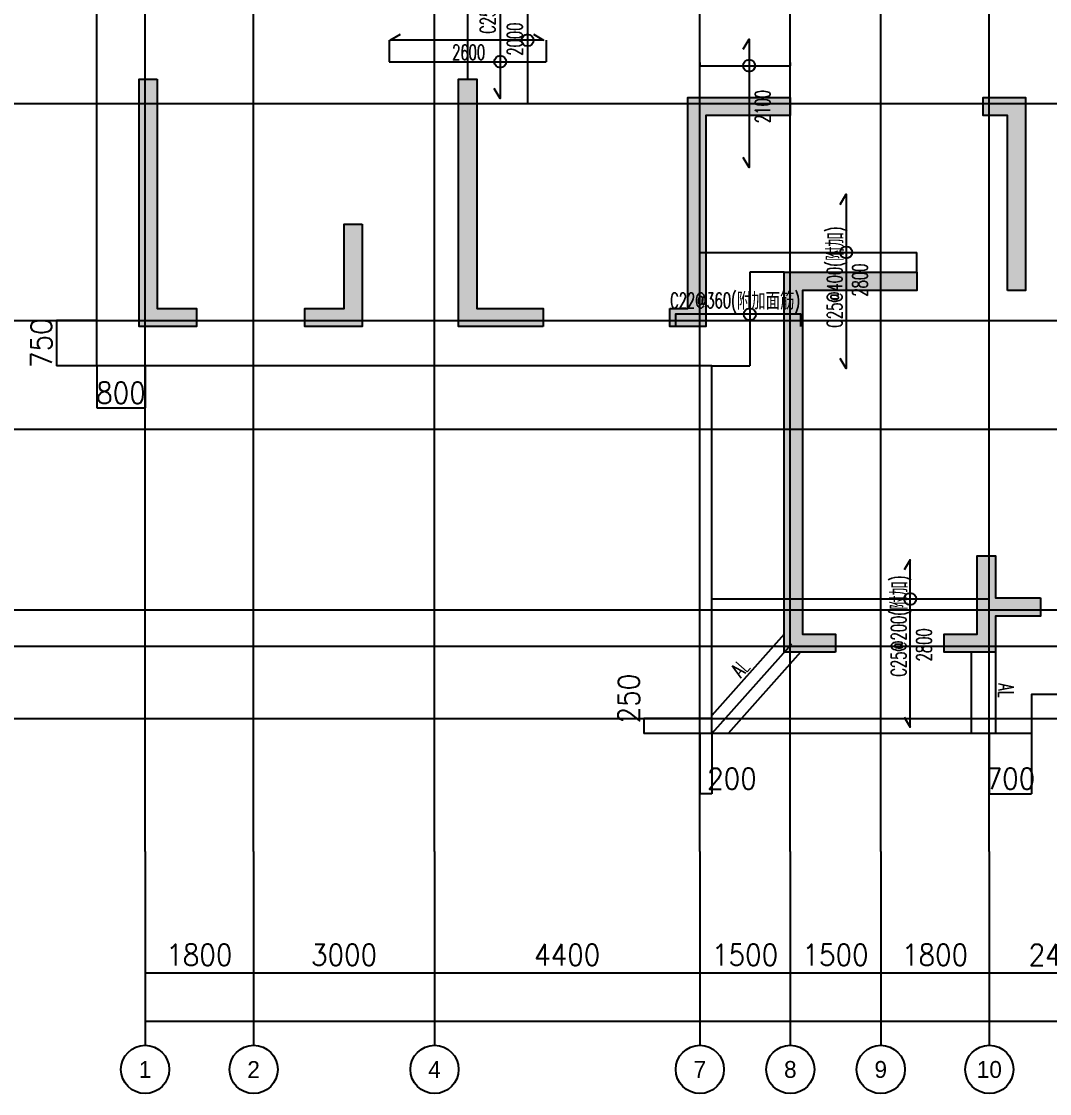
# Model space of a CAD drawing. Extents: x 628064 to 789462, y -248497 to 145317.
# Drawn here: x 666864 to 683913, y -147186 to -129407 of the extents above; entities that cross this region are included whole.
import ezdxf
from ezdxf.enums import TextEntityAlignment as Align

# ---------------------------------------------------------------- set-up
doc = ezdxf.new("R2010")
doc.units = 0
doc.header["$LTSCALE"] = 100
for name, color, linetype in [('1508', 2, 'Continuous'), ('AXIS', 3, 'Continuous'), ('dote', 253, 'Continuous'), ('HATCH', 254, 'Continuous'), ('THIN', 7, 'Continuous'), ('底板钢筋2', 30, 'Continuous'), ('支座钢筋标注', 173, 'Continuous'), ('板底钢筋', 24, 'Continuous'), ('砼墙', 3, 'Continuous')]:
    doc.layers.add(name, color=color, linetype=linetype)
doc.styles.add('cadreader_textstyle', font='cadreader_textstyle')
doc.styles.get("Standard").update_dxf_attribs({"font": 'standard'})
doc.dimstyles.get("Standard").update_dxf_attribs({"dimtxt": 351, "dimasz": 0.18, "dimexe": 0.18, "dimexo": 0.0625, "dimgap": 0.09, "dimtad": 0, "dimtoh": 1, "dimdec": 0, "dimzin": 0, "dimdsep": 46, "dimcen": 0.09, "dimadec": 0, "dimazin": 0, "dimtfac": 1, "dimtdec": 4, "dimtofl": 0, "dimtmove": 0, "dimatfit": 3, "dimfxl": 250, "dimtolj": 1, "dimtzin": 0, "dimarcsym": 0})

# ---------------------------------------------------------------- blocks, each defined once
blk = doc.blocks.new('*D19')
at = {"layer": 'AXIS', "color": 0, "linetype": 'ByBlock', "lineweight": -2}
for p, q in [((668914.1183652161, -143172.4240372391), (668914.1183652161, -145986.0135317869)), ((708014.1183652161, -143172.4240372391), (708014.1183652161, -145986.0135317869)), ((668914.1183652161, -145985.8335317869), (708014.1183652161, -145985.8335317869))]:
    blk.add_line(p, q, dxfattribs=at)
for points in [[(668914.1183652161, -145985.8335317869), (668914.2983652161, -145985.8035592915), (668914.2983652161, -145985.8635042823)], [(708014.1183652161, -145985.8335317869), (708013.938365216, -145985.8635042823), (708013.938365216, -145985.8035592915)]]:
    blk.add_solid(points, dxfattribs=at)
at = {"layer": 'AXIS', "color": 0, "linetype": 'Continuous', "lineweight": -2, "insert": (688464.1183652161, -145685.8335317869), "char_height": 351, "width": 1150.499999999997, "attachment_point": 5}
blk.add_mtext('39100', dxfattribs=at)
blk = doc.blocks.new('*D106')
at = {"layer": 'AXIS', "color": 0, "linetype": 'ByBlock', "lineweight": -2}
for p, q in [((668914.1183652161, -143172.4240372391), (668914.1183652161, -145186.013531787)), ((670714.1183652161, -143172.4240372391), (670714.1183652161, -145186.013531787)), ((668914.1183652161, -145185.833531787), (670714.1183652161, -145185.833531787))]:
    blk.add_line(p, q, dxfattribs=at)
for points in [[(668914.1183652161, -145185.833531787), (668914.2983652161, -145185.8035592916), (668914.2983652161, -145185.8635042824)], [(670714.1183652161, -145185.833531787), (670713.938365216, -145185.8635042824), (670713.938365216, -145185.8035592916)]]:
    blk.add_solid(points, dxfattribs=at)
at = {"layer": 'AXIS', "color": 0, "linetype": 'Continuous', "lineweight": -2, "insert": (669814.1183652161, -144885.8335317869), "char_height": 351, "width": 807.299999999999, "attachment_point": 5}
blk.add_mtext('1800', dxfattribs=at)
blk = doc.blocks.new('*D540')
at = {"layer": 'AXIS', "color": 0, "linetype": 'ByBlock', "lineweight": -2}
for p, q in [((670714.1183652161, -143172.4240372391), (670714.1183652161, -145186.013531787)), ((673714.1183652162, -143172.4240372391), (673714.1183652162, -145186.013531787)), ((670714.1183652161, -145185.833531787), (673714.1183652162, -145185.833531787))]:
    blk.add_line(p, q, dxfattribs=at)
for points in [[(670714.1183652161, -145185.833531787), (670714.2983652161, -145185.8035592916), (670714.2983652161, -145185.8635042824)], [(673714.1183652162, -145185.833531787), (673713.9383652161, -145185.8635042824), (673713.9383652161, -145185.8035592916)]]:
    blk.add_solid(points, dxfattribs=at)
at = {"layer": 'AXIS', "color": 0, "linetype": 'Continuous', "lineweight": -2, "insert": (672214.1183652161, -144885.8335317869), "char_height": 351, "width": 912.5999999999997, "attachment_point": 5}
blk.add_mtext('3000', dxfattribs=at)
blk = doc.blocks.new('*D176')
at = {"layer": 'AXIS', "color": 0, "linetype": 'ByBlock', "lineweight": -2}
for p, q in [((678114.1183652161, -143172.4240372391), (678114.1183652161, -145186.013531787)), ((679614.118365216, -143172.4240372391), (679614.118365216, -145186.013531787)), ((678114.1183652161, -145185.833531787), (679614.118365216, -145185.833531787))]:
    blk.add_line(p, q, dxfattribs=at)
for points in [[(678114.1183652161, -145185.833531787), (678114.2983652161, -145185.8035592916), (678114.2983652161, -145185.8635042824)], [(679614.118365216, -145185.833531787), (679613.9383652159, -145185.8635042824), (679613.9383652159, -145185.8035592916)]]:
    blk.add_solid(points, dxfattribs=at)
at = {"layer": 'AXIS', "color": 0, "linetype": 'Continuous', "lineweight": -2, "insert": (678864.1183652162, -144885.8335317869), "char_height": 351, "width": 807.299999999999, "attachment_point": 5}
blk.add_mtext('1500', dxfattribs=at)
blk = doc.blocks.new('*D618')
at = {"layer": 'AXIS', "color": 0, "linetype": 'ByBlock', "lineweight": -2}
for p, q in [((679614.118365216, -143172.4240372391), (679614.118365216, -145186.013531787)), ((681114.1183652161, -143172.4240372391), (681114.1183652161, -145186.013531787)), ((679614.118365216, -145185.833531787), (681114.1183652161, -145185.833531787))]:
    blk.add_line(p, q, dxfattribs=at)
for points in [[(679614.118365216, -145185.833531787), (679614.298365216, -145185.8035592916), (679614.298365216, -145185.8635042824)], [(681114.1183652161, -145185.833531787), (681113.938365216, -145185.8635042824), (681113.938365216, -145185.8035592916)]]:
    blk.add_solid(points, dxfattribs=at)
at = {"layer": 'AXIS', "color": 0, "linetype": 'Continuous', "lineweight": -2, "insert": (680364.118365216, -144885.8335317869), "char_height": 351, "width": 807.299999999999, "attachment_point": 5}
blk.add_mtext('1500', dxfattribs=at)
blk = doc.blocks.new('*D350')
at = {"layer": 'AXIS', "color": 0, "linetype": 'ByBlock', "lineweight": -2}
for p, q in [((682914.118365216, -143172.4240372391), (682914.118365216, -145186.013531787)), ((685314.1183652161, -143172.4240372391), (685314.1183652161, -145186.013531787)), ((682914.118365216, -145185.833531787), (685314.1183652161, -145185.833531787))]:
    blk.add_line(p, q, dxfattribs=at)
for points in [[(682914.118365216, -145185.833531787), (682914.298365216, -145185.8035592916), (682914.298365216, -145185.8635042824)], [(685314.1183652161, -145185.833531787), (685313.938365216, -145185.8635042824), (685313.938365216, -145185.8035592916)]]:
    blk.add_solid(points, dxfattribs=at)
at = {"layer": 'AXIS', "color": 0, "linetype": 'Continuous', "lineweight": -2, "insert": (684114.1183652161, -144885.8335317869), "char_height": 351, "width": 918.4499999999996, "attachment_point": 5}
blk.add_mtext('2400', dxfattribs=at)
blk = doc.blocks.new('*D429')
at = {"layer": 'AXIS', "color": 0, "linetype": 'ByBlock', "lineweight": -2}
for p, q in [((673714.1183652162, -143172.4240372391), (673714.1183652162, -145186.013531787)), ((678114.1183652161, -143172.4240372391), (678114.1183652161, -145186.013531787)), ((673714.1183652162, -145185.833531787), (678114.1183652161, -145185.833531787))]:
    blk.add_line(p, q, dxfattribs=at)
for points in [[(673714.1183652162, -145185.833531787), (673714.2983652162, -145185.8035592916), (673714.2983652162, -145185.8635042824)], [(678114.1183652161, -145185.833531787), (678113.938365216, -145185.8635042824), (678113.938365216, -145185.8035592916)]]:
    blk.add_solid(points, dxfattribs=at)
at = {"layer": 'AXIS', "color": 0, "linetype": 'Continuous', "lineweight": -2, "insert": (675914.1183652161, -144885.8335317869), "char_height": 351, "width": 930.1499999999987, "attachment_point": 5}
blk.add_mtext('4400', dxfattribs=at)
blk = doc.blocks.new('*D377')
at = {"layer": 'AXIS', "color": 0, "linetype": 'ByBlock', "lineweight": -2}
for p, q in [((681114.1183652161, -143172.4240372391), (681114.1183652161, -145186.013531787)), ((682914.118365216, -143172.4240372391), (682914.118365216, -145186.013531787)), ((681114.1183652161, -145185.833531787), (682914.118365216, -145185.833531787))]:
    blk.add_line(p, q, dxfattribs=at)
for points in [[(681114.1183652161, -145185.833531787), (681114.2983652161, -145185.8035592916), (681114.2983652161, -145185.8635042824)], [(682914.118365216, -145185.833531787), (682913.9383652159, -145185.8635042824), (682913.9383652159, -145185.8035592916)]]:
    blk.add_solid(points, dxfattribs=at)
at = {"layer": 'AXIS', "color": 0, "linetype": 'Continuous', "lineweight": -2, "insert": (682014.1183652161, -144885.8335317869), "char_height": 351, "width": 807.299999999999, "attachment_point": 5}
blk.add_mtext('1800', dxfattribs=at)
blk = doc.blocks.new('*D700')
at = {"layer": '底板钢筋2', "color": 0, "linetype": 'ByBlock', "lineweight": -2}
for p, q in [((674278.0869777375, -128766.9653953353), (675257.9535188499, -128766.9653953353)), ((675257.7735188499, -128766.9653953353), (675257.7735188499, -130766.9653953348)), ((674278.0869777375, -130766.9653953348), (675257.9535188499, -130766.9653953348))]:
    blk.add_line(p, q, dxfattribs=at)
for points in [[(675257.7735188499, -128766.9653953353), (675257.8034913453, -128767.1453953353), (675257.7435463545, -128767.1453953353)], [(675257.7735188499, -130766.9653953348), (675257.7435463545, -130766.7853953348), (675257.8034913453, -130766.7853953348)]]:
    blk.add_solid(points, dxfattribs=at)
blk = doc.blocks.new('*D603')
at = {"layer": '底板钢筋2', "color": 0, "linetype": 'ByBlock', "lineweight": -2}
for p, q in [((678114.1183652163, -130085.3713453301), (678114.1183652163, -130140.9509534299)), ((679614.1183652162, -130085.3713453301), (679614.1183652162, -130140.9509534299)), ((678114.1183652163, -130140.7709534299), (679614.1183652162, -130140.7709534299))]:
    blk.add_line(p, q, dxfattribs=at)
for points in [[(678114.1183652163, -130140.7709534299), (678114.2983652164, -130140.7409809345), (678114.2983652164, -130140.8009259253)], [(679614.1183652162, -130140.7709534299), (679613.9383652161, -130140.8009259253), (679613.9383652161, -130140.7409809345)]]:
    blk.add_solid(points, dxfattribs=at)
blk = doc.blocks.new('*D281')
at = {"layer": '底板钢筋2', "color": 0, "linetype": 'ByBlock', "lineweight": -2}
for p, q in [((678114.1183652163, -133602.0292940722), (678114.1183652163, -133237.1428309757)), ((678114.1183652163, -133237.3228309757), (681714.1183652118, -133237.3228309757)), ((681714.1183652118, -133566.9028953353), (681714.1183652118, -133237.1428309757))]:
    blk.add_line(p, q, dxfattribs=at)
for points in [[(678114.1183652163, -133237.3228309757), (678114.2983652164, -133237.2928584803), (678114.2983652164, -133237.3528034711)], [(681714.1183652118, -133237.3228309757), (681713.9383652117, -133237.3528034711), (681713.9383652117, -133237.2928584803)]]:
    blk.add_solid(points, dxfattribs=at)
blk = doc.blocks.new('*D704')
at = {"layer": '底板钢筋2', "color": 0, "linetype": 'ByBlock', "lineweight": -2}
for p, q in [((678314.1183652118, -140089.4121244203), (678314.1183652118, -138984.2623606077)), ((678314.1183652118, -138984.4423606077), (682914.1183652161, -138984.4423606077)), ((682914.1183652161, -140089.4121244203), (682914.1183652161, -138984.2623606077))]:
    blk.add_line(p, q, dxfattribs=at)
for points in [[(678314.1183652118, -138984.4423606077), (678314.2983652118, -138984.4123881123), (678314.2983652118, -138984.4723331031)], [(682914.1183652161, -138984.4423606077), (682913.938365216, -138984.4723331031), (682913.938365216, -138984.4123881123)]]:
    blk.add_solid(points, dxfattribs=at)
blk = doc.blocks.new('*D251')
at = {"layer": '1508', "color": 0, "linetype": 'ByBlock', "lineweight": -2}
for p, q in [((668114.1183652119, -135117.0174526015), (668114.1183652119, -135817.0210577822)), ((668914.1183652161, -135117.0174526015), (668914.1183652161, -135817.0210577822)), ((668114.1183652119, -135816.8410577822), (668914.1183652161, -135816.8410577822))]:
    blk.add_line(p, q, dxfattribs=at)
for points in [[(668114.1183652119, -135816.8410577822), (668114.2983652119, -135816.8110852868), (668114.2983652119, -135816.8710302776)], [(668914.1183652161, -135816.8410577822), (668913.938365216, -135816.8710302776), (668913.938365216, -135816.8110852868)]]:
    blk.add_solid(points, dxfattribs=at)
at = {"layer": '1508', "color": 0, "linetype": 'Continuous', "lineweight": -2, "insert": (668514.1183652141, -135566.8410577822), "char_height": 351, "width": 663.0000000000007, "attachment_point": 5}
blk.add_mtext('800', dxfattribs=at)
blk = doc.blocks.new('*D576')
at = {"layer": '1508', "color": 0, "linetype": 'ByBlock', "lineweight": -2}
for p, q in [((668114.0558652119, -134366.9653953348), (667443.6804685062, -134366.9653953348)), ((667443.8604685062, -134366.9653953348), (667443.8604685062, -135116.954952601)), ((668114.0552533963, -135116.954952601), (667443.6804685062, -135116.954952601))]:
    blk.add_line(p, q, dxfattribs=at)
for points in [[(667443.8604685062, -134366.9653953348), (667443.8904410016, -134367.1453953348), (667443.8304960108, -134367.1453953348)], [(667443.8604685062, -135116.954952601), (667443.8304960108, -135116.774952601), (667443.8904410016, -135116.774952601)]]:
    blk.add_solid(points, dxfattribs=at)
at = {"layer": '1508', "color": 0, "linetype": 'Continuous', "lineweight": -2, "insert": (667193.8604685061, -134741.9601739678), "char_height": 351, "width": 663.0000000000007, "attachment_point": 5, "rotation": 90}
blk.add_mtext('750', dxfattribs=at)
blk = doc.blocks.new('*D240')
at = {"layer": '1508', "color": 0, "linetype": 'ByBlock', "lineweight": -2}
for p, q in [((678114.1183652161, -141217.0278953353), (678114.1183652161, -142214.7347603167)), ((678314.1183652201, -141217.0278953353), (678314.1183652201, -142214.7347603167)), ((678314.1183652201, -142214.5547603167), (678114.1183652161, -142214.5547603167))]:
    blk.add_line(p, q, dxfattribs=at)
for points in [[(678114.1183652161, -142214.5547603167), (678114.2983652161, -142214.5247878213), (678114.2983652161, -142214.5847328121)], [(678314.1183652201, -142214.5547603167), (678313.9383652201, -142214.5847328121), (678313.9383652201, -142214.5247878213)]]:
    blk.add_solid(points, dxfattribs=at)
at = {"layer": '1508', "color": 0, "linetype": 'Continuous', "lineweight": -2, "insert": (678645.7083652202, -141964.5547603168), "char_height": 351, "width": 663.0000000000007, "attachment_point": 5}
blk.add_mtext('200', dxfattribs=at)
blk = doc.blocks.new('*D648')
at = {"layer": '1508', "color": 0, "linetype": 'ByBlock', "lineweight": -2}
for p, q in [((678314.0558652201, -140966.9653953348), (677185.3736693471, -140966.9653953348)), ((677185.5536693472, -140966.9653953348), (677185.5536693472, -141216.9653938224)), ((678314.0753133644, -141216.9653938224), (677185.3736693471, -141216.9653938224))]:
    blk.add_line(p, q, dxfattribs=at)
for points in [[(677185.5536693472, -140966.9653953348), (677185.5836418426, -140967.1453953348), (677185.5236968518, -140967.1453953348)], [(677185.5536693472, -141216.9653938224), (677185.5236968518, -141216.7853938224), (677185.5836418426, -141216.7853938224)]]:
    blk.add_solid(points, dxfattribs=at)
at = {"layer": '1508', "color": 0, "linetype": 'Continuous', "lineweight": -2, "insert": (676935.5536693471, -140635.3753953347), "char_height": 351, "width": 663.0000000000007, "attachment_point": 5, "rotation": 90}
blk.add_mtext('250', dxfattribs=at)
blk = doc.blocks.new('*D331')
at = {"layer": '1508', "color": 0, "linetype": 'ByBlock', "lineweight": -2}
for p, q in [((682914.118365216, -141216.64252288), (682914.118365216, -142214.7347603167)), ((683614.1183652118, -141216.64252288), (683614.1183652118, -142214.7347603167)), ((682914.118365216, -142214.5547603167), (683614.1183652118, -142214.5547603167))]:
    blk.add_line(p, q, dxfattribs=at)
for points in [[(682914.118365216, -142214.5547603167), (682914.298365216, -142214.5247878213), (682914.298365216, -142214.5847328121)], [(683614.1183652118, -142214.5547603167), (683613.9383652117, -142214.5847328121), (683613.9383652117, -142214.5247878213)]]:
    blk.add_solid(points, dxfattribs=at)
at = {"layer": '1508', "color": 0, "linetype": 'Continuous', "lineweight": -2, "insert": (683264.118365214, -141964.5547603168), "char_height": 351, "width": 663.0000000000007, "attachment_point": 5}
blk.add_mtext('700', dxfattribs=at)
blk = doc.blocks.new('*D426')
at = {"layer": '底板钢筋2', "color": 0, "linetype": 'ByBlock', "lineweight": -2}
for p, q in [((672964.1183652119, -129719.4627239477), (672964.1183652119, -130074.6895613834)), ((675564.1183652119, -129719.4627239477), (675564.1183652119, -130074.6895613834)), ((672964.1183652119, -130074.5095613834), (675564.1183652119, -130074.5095613834))]:
    blk.add_line(p, q, dxfattribs=at)
for points in [[(672964.1183652119, -130074.5095613834), (672964.2983652119, -130074.479588888), (672964.2983652119, -130074.5395338788)], [(675564.1183652119, -130074.5095613834), (675563.9383652118, -130074.5395338788), (675563.9383652118, -130074.479588888)]]:
    blk.add_solid(points, dxfattribs=at)
blk = doc.blocks.new('*D369')
at = {"layer": '底板钢筋2', "color": 0, "linetype": 'ByBlock', "lineweight": -2}
for p, q in [((679514.0558652119, -133566.9653953353), (678942.1356157655, -133566.9653953353)), ((678942.3156157655, -133566.9653953353), (678942.3156157655, -135116.9632734099)), ((678314.1808652118, -135116.9632734099), (678942.4956157656, -135116.9632734099))]:
    blk.add_line(p, q, dxfattribs=at)
for points in [[(678942.3156157655, -133566.9653953353), (678942.3455882609, -133567.1453953353), (678942.2856432701, -133567.1453953353)], [(678942.3156157655, -135116.9632734099), (678942.2856432701, -135116.7832734099), (678942.3455882609, -135116.7832734099)]]:
    blk.add_solid(points, dxfattribs=at)

msp = doc.modelspace()

# ---------------------------------------------------------------- hatches: boundary and pattern name
at = {"layer": 'HATCH'}
for points in [[(669114.118365212, -130366.9550956527), (669114.118365212, -134166.9550002852), (669764.118365212, -134166.9550002852), (669764.118365212, -134466.9549526015), (668814.118365212, -134466.9549526015), (668814.118365212, -130366.9550956527)], [(675514.118365212, -134466.9653953353), (674114.118365212, -134466.9653953353), (674114.118365212, -130366.9547141829), (674414.118365212, -130366.9547141829), (674414.118365212, -134166.9653953353), (675514.118365212, -134166.9653953353)], [(677614.1183652119, -134166.9653953353), (677914.1183652119, -134166.9653953353), (677914.1183652119, -130666.9550956527), (679614.1183652119, -130666.9550956527), (679614.1183652119, -130966.9550956527), (678214.1183652119, -130966.9550956527), (678214.1183652119, -134466.9653953353), (677614.1183652119, -134466.9653953353)], [(683214.1183652119, -133866.9653953353), (683214.1183652119, -130966.9653953353), (682813.9673032002, -130966.9653953353), (682813.9673032002, -130666.9653953353), (683514.1183652119, -130666.9653953353), (683514.1183652119, -133866.9653953353)], [(672514.1183652119, -132766.9653953353), (672514.1183652119, -134466.9549526015), (671564.1183652119, -134466.9549526015), (671564.1183652119, -134166.9550002852), (672214.1183652118, -134166.9550002852), (672214.1183652118, -132766.9653953353)], [(680364.118365212, -139866.9653953353), (679514.1183652119, -139866.9653953353), (679514.1183652119, -133566.9653953353), (681714.1183652118, -133566.9653953353), (681714.1183652118, -133866.9653953353), (679814.1183652119, -133866.9653953353), (679814.1183652119, -139566.9653953353), (680364.118365212, -139566.9653953353)], [(683764.1183652118, -138966.9653953353), (683764.1183652118, -139266.9653953353), (683014.118365212, -139266.9653953353), (683014.118365212, -139866.5297569075), (682164.1183652118, -139866.5297569075), (682164.1183652118, -139566.5297569075), (682714.118365212, -139566.5297569075), (682714.118365212, -138266.9653953353), (683014.118365212, -138266.9653953353), (683014.118365212, -138966.9653953353)]]:
    msp.add_hatch(color=256, dxfattribs=at).paths.add_polyline_path(points, flags=0)

# ---------------------------------------------------------------- linework, layer by layer
at = {"layer": '1508'}
msp.add_lwpolyline([(708214.1183652119, -135566.9550002852), (697114.1183652119, -135566.9550002853), (697114.1183652119, -141216.9653953353), (691814.1183652119, -141216.5297569075), (691814.1183652119, -140566.9653953353), (683614.1183652118, -140566.9653953353), (683614.1183652118, -141216.5297569075), (678314.1183652118, -141216.9653953353), (678314.1183652118, -135116.9632734099), (668114.1183652119, -135116.9549526015), (668114.1183652119, -126916.9653953353)], dxfattribs=at)
at = {"layer": 'AXIS'}
for p, q in [((668914.1183652161, -143172.3615372391), (668914.1183652161, -146385.8335317869)), ((670714.1183652161, -143172.361537239), (670714.1183652161, -146385.8335317869)), ((673714.1183652162, -143172.3615372391), (673714.1183652162, -146385.8335317869)), ((678114.1183652161, -143172.3615372391), (678114.1183652161, -146385.8335317869)), ((679614.118365216, -143172.3615372391), (679614.118365216, -146385.8335317869)), ((681114.1183652161, -143172.3615372391), (681114.1183652161, -146385.8335317869)), ((682914.118365216, -143172.3615372391), (682914.118365216, -146385.8335317869))]:
    msp.add_line(p, q, dxfattribs=at)
at = {"layer": 'AXIS', "linetype": 'Continuous'}
for centre in [(668914.1183652161, -146785.8335317869), (670714.1183652161, -146785.8335317869), (673714.1183652162, -146785.833531787), (678114.1183652161, -146785.8335317869), (679614.118365216, -146785.8335317869), (681114.1183652161, -146785.8335317869), (682914.118365216, -146785.8335317869)]:
    msp.add_circle(centre, 400, dxfattribs=at)
at = {"layer": 'dote'}
for p, q in [((668914.1183652161, -143172.3615372391), (668914.1183652161, -119653.5154568141)), ((670714.1183652161, -143172.361537239), (670714.1183652161, -119653.5154568141)), ((673714.1183652162, -143172.3615372391), (673714.1183652162, -119653.5154568141)), ((678114.1183652161, -143172.3615372391), (678114.1183652163, -119653.5154568141)), ((679614.118365216, -143172.3615372391), (679614.118365216, -119653.5154568142)), ((681114.1183652161, -143172.361537239), (681114.1183652161, -119653.5154568141)), ((682914.118365216, -143172.3615372391), (682914.118365216, -119653.5154568141)), ((674264.118365212, -130366.9547141829), (674264.118365212, -129266.9653953353)), ((665333.9443733718, -130766.9653953348), (711795.3518660574, -130766.9653953347)), ((665333.9443733718, -134366.9653953348), (711795.3518660574, -134366.9653953347)), ((665333.9443733718, -136166.9653953348), (711795.3518660574, -136166.9653953347)), ((665333.9443733718, -139166.9653953348), (711795.3518660574, -139166.9653953347)), ((679632.2274921234, -139734.0926275693), (678314.1183652201, -141216.9653953353)), ((665333.9443733718, -139766.9653953348), (711795.3518660574, -139766.9653953348)), ((665333.9443733718, -140966.9653953348), (711795.3518660574, -140966.9653953347))]:
    msp.add_line(p, q, dxfattribs=at)
at = {"layer": 'THIN', "color": 1, "linetype": 'Continuous'}
for p, q in [((679514.1183652201, -139565.9255308655), (678314.1183652201, -140915.9255308655)), ((679781.7093558603, -139866.9653953353), (678581.7289083023, -141216.9433988379)), ((682614.1183665715, -139866.5626352793), (682614.2293351296, -141216.611943716)), ((683014.1183652203, -139866.5297569075), (683014.2293337783, -141216.5790653442))]:
    msp.add_line(p, q, dxfattribs=at)
at = {"layer": '底板钢筋2'}
for centre in [(675257.7735188499, -129719.4002239477), (674804.573711114, -130074.5095613834), (678929.9844865914, -130140.7709534299), (680541.5282944761, -133237.3228309757), (678942.3156157655, -134264.066874772), (681603.0089984396, -138984.4423606077)]:
    msp.add_circle(centre, 100, dxfattribs=at)
at = {"layer": '板底钢筋', "color": 3}
for points in [[(674704.573711114, -129026.4226389466), (674804.573711114, -128859.7554636536), (674804.573711114, -130684.4614445327), (674704.573711114, -130517.7942692397)], [(678829.9844865915, -129868.7033974403), (678929.9844865914, -129702.0362221473), (678929.9844865914, -131831.8945685223), (678829.9844865915, -131665.2273932293)], [(680441.5282944761, -132440.4158944052), (680541.5282944761, -132273.7487191122), (680541.5282944761, -135162.8466111989), (680441.5282944761, -134996.179435906)], [(679790.1001773507, -134464.0663171804), (679790.1001773507, -134264.0663171804), (677707.2501134066, -134264.06768708), (677707.2501134066, -134464.06768708)], [(681503.0089984396, -140942.3099212657), (681603.0089984396, -141108.9770965586), (681603.0089984396, -138336.2497460078), (681503.0089984396, -138502.9169213008)]]:
    msp.add_lwpolyline(points, dxfattribs=at)
at = {"layer": '板底钢筋'}
msp.add_lwpolyline([(675355.7039012351, -129619.4002239477), (675522.371076528, -129719.4002239477), (672980.4596534101, -129719.4002239477), (673147.126828703, -129619.4002239477)], dxfattribs=at)
at = {"layer": '砼墙'}
for points in [[(669114.118365212, -130366.9550956527), (669114.118365212, -134166.9550002852), (669764.118365212, -134166.9550002852), (669764.118365212, -134466.9549526015), (668814.118365212, -134466.9549526015), (668814.118365212, -130366.9550956527)], [(675514.118365212, -134466.9653953353), (674114.118365212, -134466.9653953353), (674114.118365212, -130366.9547141829), (674414.118365212, -130366.9547141829), (674414.118365212, -134166.9653953353), (675514.118365212, -134166.9653953353)], [(677614.1183652119, -134166.9653953353), (677914.1183652119, -134166.9653953353), (677914.1183652119, -130666.9550956527), (679614.1183652119, -130666.9550956527), (679614.1183652119, -130966.9550956527), (678214.1183652119, -130966.9550956527), (678214.1183652119, -134466.9653953353), (677614.1183652119, -134466.9653953353)], [(683214.1183652119, -133866.9653953353), (683214.1183652119, -130966.9653953353), (682813.9673032002, -130966.9653953353), (682813.9673032002, -130666.9653953353), (683514.1183652119, -130666.9653953353), (683514.1183652119, -133866.9653953353)], [(672514.1183652119, -132766.9653953353), (672514.1183652119, -134466.9549526015), (671564.1183652119, -134466.9549526015), (671564.1183652119, -134166.9550002852), (672214.1183652118, -134166.9550002852), (672214.1183652118, -132766.9653953353)], [(680364.118365212, -139866.9653953353), (679514.1183652119, -139866.9653953353), (679514.1183652119, -133566.9653953353), (681714.1183652118, -133566.9653953353), (681714.1183652118, -133866.9653953353), (679814.1183652119, -133866.9653953353), (679814.1183652119, -139566.9653953353), (680364.118365212, -139566.9653953353)], [(683764.1183652118, -138966.9653953353), (683764.1183652118, -139266.9653953353), (683014.118365212, -139266.9653953353), (683014.118365212, -139866.5297569075), (682164.1183652118, -139866.5297569075), (682164.1183652118, -139566.5297569075), (682714.118365212, -139566.5297569075), (682714.118365212, -138266.9653953353), (683014.118365212, -138266.9653953353), (683014.118365212, -138966.9653953353)]]:
    msp.add_lwpolyline(points, close=True, dxfattribs=at)

# ---------------------------------------------------------------- texts
at = {"layer": 'AXIS', "color": 7, "style": 'cadreader_textstyle'}
for s, p in [('1', (668914.1183652161, -146785.8335317869)), ('2', (670714.1183652161, -146785.8335317869)), ('4', (673714.1183652162, -146785.833531787)), ('7', (678114.1183652161, -146785.8335317869)), ('8', (679614.118365216, -146785.8335317869)), ('9', (681114.1183652161, -146785.8335317869)), ('10', (682914.118365216, -146785.8335317869))]:
    msp.add_text(s, height=280, dxfattribs=at).set_placement(p, align=Align.MIDDLE)
at = {"layer": 'THIN', "color": 1, "width": 0.7}
for rotation, p in [(48.36646066176804, (678797.0020109799, -140302.926996144)), (270.004709475469, (683068.096978152, -140382.6832284902))]:
    msp.add_text('AL', height=250, rotation=rotation, dxfattribs=at).set_placement(p)
at = {"layer": '支座钢筋标注', "color": 6, "width": 0.7}
for s, p in [('C25@400(附加)', (674721.6895629495, -129613.6839497802)), ('2000', (675170.1629696384, -129973.5638182017)), ('2100', (679279.7214023102, -131091.6745287287)), ('C25@400(附加)', (680473.6020657547, -134487.0544431021)), ('2800', (680893.0966181314, -133969.7222991932)), ('C25@200(附加)', (681535.0827697183, -140273.7941787128)), ('2800', (681954.5773220949, -140018.3900293724))]:
    msp.add_text(s, height=250, rotation=90, dxfattribs=at).set_placement(p)
for s, p in [('2600', (674006.425026449, -130044.0003467474)), ('C22@360(附加面筋)', (677620.3932016374, -134159.2324678072))]:
    msp.add_text(s, height=250, dxfattribs=at).set_placement(p)

# ---------------------------------------------------------------- dimensions: what is measured, and where the dimension line sits
at = {"layer": '1508'}
for base, p1, p2, angle, picture, middle in [((667443.8604685062, -135116.954952601), (668114.1183652119, -134366.9653953348), (668114.1177533963, -135116.954952601), 90, '*D576', (667193.8604685061, -134741.9601739678)), ((677185.5536693472, -141216.9653938224), (678314.1183652201, -140966.9653953348), (678314.1378133644, -141216.9653938224), 90, '*D648', (676935.5536693471, -141091.9653945785)), ((678114.1183652161, -142214.5547603167), (678314.1183652201, -141216.9653953353), (678114.1183652161, -141216.9653953353), 180, '*D240', (678214.1183652182, -141964.5547603168))]:
    dim = msp.add_linear_dim(base=base, p1=p1, p2=p2, angle=angle, dimstyle='Standard', dxfattribs=at)
    dim.commit()
    dim.dimension.update_dxf_attribs({"geometry": picture, "text_midpoint": middle})
for base, p1, p2, picture, middle in [((668914.1183652161, -135816.8410577822), (668114.1183652119, -135116.9549526015), (668914.1183652161, -135116.9549526015), '*D251', (668514.1183652141, -135566.8410577822)), ((683614.1183652118, -142214.5547603167), (682914.118365216, -141216.58002288), (683614.1183652118, -141216.58002288), '*D331', (683264.118365214, -141964.5547603168))]:
    dim = msp.add_linear_dim(base=base, p1=p1, p2=p2, dimstyle='Standard', dxfattribs=at)
    dim.commit()
    dim.dimension.update_dxf_attribs({"geometry": picture, "text_midpoint": middle})
at = {"layer": 'AXIS'}
for p1, p2, distance, picture, middle in [((668914.1183652161, -143172.3615372391), (708014.1183652161, -143172.3615372391), -2813.4719945477846, '*D19', (688464.1183652161, -145685.8335317869)), ((668914.1183652161, -143172.3615372391), (670714.1183652161, -143172.3615372391), -2013.4719945479007, '*D106', (669814.1183652161, -144885.8335317869)), ((670714.1183652161, -143172.3615372391), (673714.1183652162, -143172.3615372391), -2013.4719945479007, '*D540', (672214.1183652161, -144885.8335317869)), ((673714.1183652162, -143172.3615372391), (678114.1183652161, -143172.3615372391), -2013.471994547901, '*D429', (675914.1183652161, -144885.8335317869)), ((678114.1183652161, -143172.3615372391), (679614.118365216, -143172.3615372391), -2013.4719945479007, '*D176', (678864.1183652162, -144885.8335317869)), ((679614.118365216, -143172.3615372391), (681114.1183652161, -143172.3615372391), -2013.471994547901, '*D618', (680364.118365216, -144885.8335317869)), ((681114.1183652161, -143172.3615372391), (682914.118365216, -143172.3615372391), -2013.471994547901, '*D377', (682014.1183652161, -144885.8335317869)), ((682914.118365216, -143172.3615372391), (685314.1183652161, -143172.3615372391), -2013.4719945479012, '*D350', (684114.1183652161, -144885.8335317869))]:
    dim = msp.add_aligned_dim(p1=p1, p2=p2, distance=distance, dimstyle='Standard', dxfattribs=at)
    dim.commit()
    dim.dimension.update_dxf_attribs({"geometry": picture, "text_midpoint": middle})
at = {"layer": '底板钢筋2'}
for base, p1, p2, picture, middle in [((675257.7735188499, -130766.9653953348), (674278.0244777375, -128766.9653953353), (674278.0244777375, -130766.9653953348), '*D700', (675257.7735188499, -129766.9653953349)), ((678942.3156157655, -135116.9632734099), (679514.1183652119, -133566.9653953353), (678314.1183652118, -135116.9632734099), '*D369', (678942.3156157655, -134341.9643343725))]:
    dim = msp.add_linear_dim(base=base, p1=p1, p2=p2, angle=90, text=' ', dimstyle='Standard', dxfattribs=at)
    dim.commit()
    dim.dimension.update_dxf_attribs({"geometry": picture, "text_midpoint": middle})
for base, p1, p2, picture, middle in [((675564.1183652119, -130074.5095613834), (672964.1183652119, -129719.4002239477), (675564.1183652119, -129719.4002239477), '*D426', (674264.118365212, -130074.5095613834)), ((679614.1183652162, -130140.7709534299), (678114.1183652163, -130085.3088453301), (679614.1183652162, -130085.3088453301), '*D603', (678864.1183652162, -130140.7709534299)), ((681714.1183652118, -133237.3228309757), (678114.1183652163, -133602.0917940722), (681714.1183652118, -133566.9653953353), '*D281', (679914.1183652139, -133237.3228309757)), ((682914.1183652161, -138984.4423606077), (678314.1183652118, -140089.4746244203), (682914.1183652161, -140089.4746244203), '*D704', (680614.118365214, -138984.4423606077))]:
    dim = msp.add_linear_dim(base=base, p1=p1, p2=p2, text=' ', dimstyle='Standard', dxfattribs=at)
    dim.commit()
    dim.dimension.update_dxf_attribs({"geometry": picture, "text_midpoint": middle})

doc.saveas('drawing.dxf')
